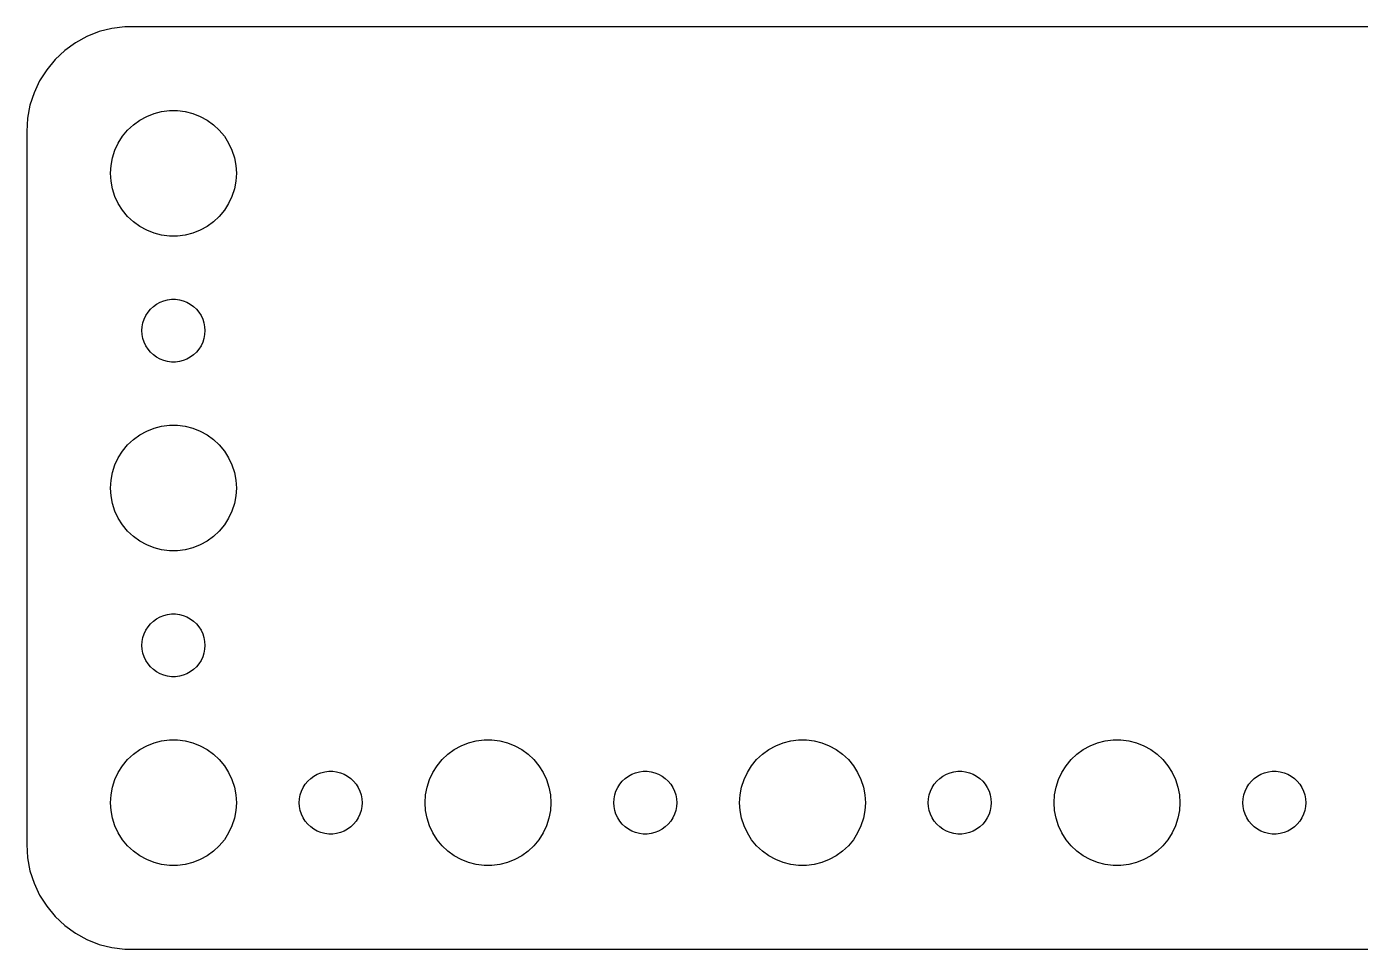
# Model space of a CAD drawing. Header units: metres. Extents: x -67 to 67, y 32 to 130.
# Drawn here: x -67 to -3.4, y 32 to 76 of the extents above; entities that cross this region are included whole.
import ezdxf

# ---------------------------------------------------------------- set-up
doc = ezdxf.new("R2010")
doc.units = ezdxf.units.M

msp = doc.modelspace()

# ---------------------------------------------------------------- linework, layer by layer
for p, q in [((-63.5451, 75.7553), (-64.1289, 75.5241)), ((-62.9369, 75.9114), (-63.5451, 75.7553)), ((-62.3139, 75.9901), (-62.9369, 75.9114)), ((62.3139, 75.9901), (-62.3139, 75.9901)), ((-64.6791, 75.2216), (-65.1871, 74.8526)), ((-64.1289, 75.5241), (-64.6791, 75.2216)), ((-65.6448, 74.4227), (-66.0451, 73.9389)), ((-65.1871, 74.8526), (-65.6448, 74.4227)), ((-66.0451, 73.9389), (-66.3815, 73.4088)), ((-66.3815, 73.4088), (-66.6489, 72.8406)), ((-66.6489, 72.8406), (-66.8429, 72.2434)), ((-66.8429, 72.2434), (-66.9606, 71.6267)), ((-60.927, 71.8532), (-60.5621, 71.9469)), ((-60.5621, 71.9469), (-60.1884, 71.9941)), ((-60.1884, 71.9941), (-59.8116, 71.9941)), ((-59.8116, 71.9941), (-59.4379, 71.9469)), ((-59.4379, 71.9469), (-59.0729, 71.8532)), ((-66.9606, 71.6267), (-67, 71)), ((-62.1869, 71.0536), (-61.9123, 71.3115)), ((-61.9123, 71.3115), (-61.6075, 71.533)), ((-61.6075, 71.533), (-61.2773, 71.7145)), ((-61.2773, 71.7145), (-60.927, 71.8532)), ((-59.0729, 71.8532), (-58.7227, 71.7145)), ((-58.7227, 71.7145), (-58.3925, 71.533)), ((-58.3925, 71.533), (-58.0877, 71.3115)), ((-58.0877, 71.3115), (-57.8131, 71.0536)), ((-67, 71), (-67, 37)), ((-62.6289, 70.4453), (-62.427, 70.7634)), ((-62.427, 70.7634), (-62.1869, 71.0536)), ((-57.8131, 71.0536), (-57.5729, 70.7634)), ((-57.5729, 70.7634), (-57.3711, 70.4453)), ((-62.9057, 69.7461), (-62.7893, 70.1044)), ((-62.7893, 70.1044), (-62.6289, 70.4453)), ((-57.3711, 70.4453), (-57.2107, 70.1044)), ((-57.2107, 70.1044), (-57.0942, 69.7461)), ((-63, 69), (-62.9763, 69.376)), ((-62.9763, 69.376), (-62.9057, 69.7461)), ((-57.0942, 69.7461), (-57.0237, 69.376)), ((-57.0237, 69.376), (-57, 69)), ((-62.9763, 68.624), (-63, 69)), ((-57, 69), (-57.0237, 68.624)), ((-62.9057, 68.2539), (-62.9763, 68.624)), ((-62.7893, 67.8956), (-62.9057, 68.2539)), ((-57.0942, 68.2539), (-57.2107, 67.8956)), ((-57.0237, 68.624), (-57.0942, 68.2539)), ((-62.6289, 67.5547), (-62.7893, 67.8956)), ((-62.427, 67.2366), (-62.6289, 67.5547)), ((-57.3711, 67.5547), (-57.5729, 67.2366)), ((-57.2107, 67.8956), (-57.3711, 67.5547)), ((-62.1869, 66.9464), (-62.427, 67.2366)), ((-61.9123, 66.6884), (-62.1869, 66.9464)), ((-57.8131, 66.9464), (-58.0877, 66.6884)), ((-57.5729, 67.2366), (-57.8131, 66.9464)), ((-61.6075, 66.467), (-61.9123, 66.6884)), ((-61.2773, 66.2855), (-61.6075, 66.467)), ((-60.927, 66.1468), (-61.2773, 66.2855)), ((-58.7227, 66.2855), (-59.0729, 66.1468)), ((-58.3925, 66.467), (-58.7227, 66.2855)), ((-58.0877, 66.6884), (-58.3925, 66.467)), ((-60.5621, 66.0531), (-60.927, 66.1468)), ((-60.1884, 66.0059), (-60.5621, 66.0531)), ((-59.8116, 66.0059), (-60.1884, 66.0059)), ((-59.4379, 66.0531), (-59.8116, 66.0059)), ((-59.0729, 66.1468), (-59.4379, 66.0531)), ((-60.4635, 62.9266), (-60.2811, 62.9734)), ((-60.2811, 62.9734), (-60.0942, 62.997)), ((-60.0942, 62.997), (-59.9058, 62.997)), ((-59.9058, 62.997), (-59.7189, 62.9734)), ((-59.7189, 62.9734), (-59.5365, 62.9266)), ((-61.3145, 62.2226), (-61.2135, 62.3817)), ((-61.2135, 62.3817), (-61.0934, 62.5268)), ((-61.0934, 62.5268), (-60.9561, 62.6558)), ((-60.9561, 62.6558), (-60.8037, 62.7665)), ((-60.8037, 62.7665), (-60.6387, 62.8572)), ((-60.6387, 62.8572), (-60.4635, 62.9266)), ((-59.5365, 62.9266), (-59.3613, 62.8572)), ((-59.3613, 62.8572), (-59.1963, 62.7665)), ((-59.1963, 62.7665), (-59.0439, 62.6558)), ((-59.0439, 62.6558), (-58.9065, 62.5268)), ((-58.9065, 62.5268), (-58.7865, 62.3817)), ((-58.7865, 62.3817), (-58.6855, 62.2226)), ((-61.4882, 61.688), (-61.4529, 61.873)), ((-61.4529, 61.873), (-61.3947, 62.0522)), ((-61.3947, 62.0522), (-61.3145, 62.2226)), ((-58.6855, 62.2226), (-58.6053, 62.0522)), ((-58.6053, 62.0522), (-58.5471, 61.873)), ((-58.5471, 61.873), (-58.5118, 61.688)), ((-61.5, 61.5), (-61.4882, 61.688)), ((-61.4882, 61.312), (-61.5, 61.5)), ((-61.4529, 61.127), (-61.4882, 61.312)), ((-61.3947, 60.9478), (-61.4529, 61.127)), ((-58.5471, 61.127), (-58.6053, 60.9478)), ((-58.5118, 61.312), (-58.5471, 61.127)), ((-58.5118, 61.688), (-58.5, 61.5)), ((-58.5, 61.5), (-58.5118, 61.312)), ((-61.3145, 60.7774), (-61.3947, 60.9478)), ((-61.2135, 60.6183), (-61.3145, 60.7774)), ((-61.0934, 60.4732), (-61.2135, 60.6183)), ((-60.9561, 60.3442), (-61.0934, 60.4732)), ((-58.9065, 60.4732), (-59.0439, 60.3442)), ((-58.7865, 60.6183), (-58.9065, 60.4732)), ((-58.6855, 60.7774), (-58.7865, 60.6183)), ((-58.6053, 60.9478), (-58.6855, 60.7774)), ((-60.8037, 60.2335), (-60.9561, 60.3442)), ((-60.6387, 60.1427), (-60.8037, 60.2335)), ((-60.4635, 60.0734), (-60.6387, 60.1427)), ((-60.2811, 60.0266), (-60.4635, 60.0734)), ((-60.0942, 60.0029), (-60.2811, 60.0266)), ((-59.9058, 60.0029), (-60.0942, 60.0029)), ((-59.7189, 60.0266), (-59.9058, 60.0029)), ((-59.5365, 60.0734), (-59.7189, 60.0266)), ((-59.3613, 60.1427), (-59.5365, 60.0734)), ((-59.1963, 60.2335), (-59.3613, 60.1427)), ((-59.0439, 60.3442), (-59.1963, 60.2335)), ((-61.6075, 56.533), (-61.2773, 56.7145)), ((-61.2773, 56.7145), (-60.927, 56.8532)), ((-60.927, 56.8532), (-60.5621, 56.9469)), ((-60.5621, 56.9469), (-60.1884, 56.9941)), ((-60.1884, 56.9941), (-59.8116, 56.9941)), ((-59.8116, 56.9941), (-59.4379, 56.9469)), ((-59.4379, 56.9469), (-59.0729, 56.8532)), ((-59.0729, 56.8532), (-58.7227, 56.7145)), ((-58.7227, 56.7145), (-58.3925, 56.533)), ((-62.427, 55.7634), (-62.1869, 56.0536)), ((-62.1869, 56.0536), (-61.9123, 56.3115)), ((-61.9123, 56.3115), (-61.6075, 56.533)), ((-58.3925, 56.533), (-58.0877, 56.3115)), ((-58.0877, 56.3115), (-57.8131, 56.0536)), ((-57.8131, 56.0536), (-57.5729, 55.7634)), ((-62.7893, 55.1044), (-62.6289, 55.4453)), ((-62.6289, 55.4453), (-62.427, 55.7634)), ((-57.5729, 55.7634), (-57.3711, 55.4453)), ((-57.3711, 55.4453), (-57.2107, 55.1044)), ((-62.9763, 54.376), (-62.9057, 54.7461)), ((-62.9057, 54.7461), (-62.7893, 55.1044)), ((-57.2107, 55.1044), (-57.0942, 54.7461)), ((-57.0942, 54.7461), (-57.0237, 54.376)), ((-63, 54), (-62.9763, 54.376)), ((-57.0237, 54.376), (-57, 54)), ((-62.9763, 53.624), (-63, 54)), ((-62.9057, 53.2539), (-62.9763, 53.624)), ((-57.0237, 53.624), (-57.0942, 53.2539)), ((-57, 54), (-57.0237, 53.624)), ((-62.7893, 52.8956), (-62.9057, 53.2539)), ((-62.6289, 52.5547), (-62.7893, 52.8956)), ((-57.2107, 52.8956), (-57.3711, 52.5547)), ((-57.0942, 53.2539), (-57.2107, 52.8956)), ((-62.427, 52.2366), (-62.6289, 52.5547)), ((-62.1869, 51.9464), (-62.427, 52.2366)), ((-57.5729, 52.2366), (-57.8131, 51.9464)), ((-57.3711, 52.5547), (-57.5729, 52.2366)), ((-61.9123, 51.6885), (-62.1869, 51.9464)), ((-61.6075, 51.467), (-61.9123, 51.6885)), ((-58.0877, 51.6885), (-58.3925, 51.467)), ((-57.8131, 51.9464), (-58.0877, 51.6885)), ((-61.2773, 51.2855), (-61.6075, 51.467)), ((-60.927, 51.1468), (-61.2773, 51.2855)), ((-60.5621, 51.0531), (-60.927, 51.1468)), ((-60.1884, 51.0059), (-60.5621, 51.0531)), ((-59.8116, 51.0059), (-60.1884, 51.0059)), ((-59.4379, 51.0531), (-59.8116, 51.0059)), ((-59.0729, 51.1468), (-59.4379, 51.0531)), ((-58.7227, 51.2855), (-59.0729, 51.1468)), ((-58.3925, 51.467), (-58.7227, 51.2855)), ((-60.9561, 47.6558), (-60.8037, 47.7665)), ((-60.8037, 47.7665), (-60.6387, 47.8573)), ((-60.6387, 47.8573), (-60.4635, 47.9266)), ((-60.4635, 47.9266), (-60.2811, 47.9734)), ((-60.2811, 47.9734), (-60.0942, 47.9971)), ((-60.0942, 47.9971), (-59.9058, 47.9971)), ((-59.9058, 47.9971), (-59.7189, 47.9734)), ((-59.7189, 47.9734), (-59.5365, 47.9266)), ((-59.5365, 47.9266), (-59.3613, 47.8573)), ((-59.3613, 47.8573), (-59.1963, 47.7665)), ((-59.1963, 47.7665), (-59.0439, 47.6558)), ((-61.3947, 47.0522), (-61.3145, 47.2226)), ((-61.3145, 47.2226), (-61.2135, 47.3817)), ((-61.2135, 47.3817), (-61.0934, 47.5268)), ((-61.0934, 47.5268), (-60.9561, 47.6558)), ((-59.0439, 47.6558), (-58.9065, 47.5268)), ((-58.9065, 47.5268), (-58.7865, 47.3817)), ((-58.7865, 47.3817), (-58.6855, 47.2226)), ((-58.6855, 47.2226), (-58.6053, 47.0522)), ((-61.5, 46.5), (-61.4882, 46.688)), ((-61.4882, 46.312), (-61.5, 46.5)), ((-61.4882, 46.688), (-61.4529, 46.873)), ((-61.4529, 46.873), (-61.3947, 47.0522)), ((-58.6053, 47.0522), (-58.5471, 46.873)), ((-58.5471, 46.873), (-58.5118, 46.688)), ((-58.5118, 46.688), (-58.5, 46.5)), ((-58.5, 46.5), (-58.5118, 46.312)), ((-61.4529, 46.127), (-61.4882, 46.312)), ((-61.3947, 45.9478), (-61.4529, 46.127)), ((-61.3145, 45.7774), (-61.3947, 45.9478)), ((-58.6053, 45.9478), (-58.6855, 45.7774)), ((-58.5471, 46.127), (-58.6053, 45.9478)), ((-58.5118, 46.312), (-58.5471, 46.127)), ((-61.2135, 45.6183), (-61.3145, 45.7774)), ((-61.0934, 45.4732), (-61.2135, 45.6183)), ((-60.9561, 45.3442), (-61.0934, 45.4732)), ((-60.8037, 45.2335), (-60.9561, 45.3442)), ((-60.6387, 45.1428), (-60.8037, 45.2335)), ((-59.1963, 45.2335), (-59.3613, 45.1428)), ((-59.0439, 45.3442), (-59.1963, 45.2335)), ((-58.9065, 45.4732), (-59.0439, 45.3442)), ((-58.7865, 45.6183), (-58.9065, 45.4732)), ((-58.6855, 45.7774), (-58.7865, 45.6183)), ((-60.4635, 45.0734), (-60.6387, 45.1428)), ((-60.2811, 45.0266), (-60.4635, 45.0734)), ((-60.0942, 45.003), (-60.2811, 45.0266)), ((-59.9058, 45.003), (-60.0942, 45.003)), ((-59.7189, 45.0266), (-59.9058, 45.003)), ((-59.5365, 45.0734), (-59.7189, 45.0266)), ((-59.3613, 45.1428), (-59.5365, 45.0734)), ((-60.5621, 41.9469), (-60.1884, 41.9941)), ((-60.1884, 41.9941), (-59.8116, 41.9941)), ((-59.8116, 41.9941), (-59.4379, 41.9469)), ((-45.5621, 41.9469), (-45.1884, 41.9941)), ((-45.1884, 41.9941), (-44.8116, 41.9941)), ((-44.8116, 41.9941), (-44.4379, 41.9469)), ((-30.5621, 41.9469), (-30.1884, 41.9941)), ((-30.1884, 41.9941), (-29.8116, 41.9941)), ((-29.8116, 41.9941), (-29.4379, 41.9469)), ((-15.5621, 41.9469), (-15.1884, 41.9941)), ((-15.1884, 41.9941), (-14.8116, 41.9941)), ((-14.8116, 41.9941), (-14.4379, 41.9469)), ((-61.9123, 41.3116), (-61.6075, 41.533)), ((-61.6075, 41.533), (-61.2773, 41.7145)), ((-61.2773, 41.7145), (-60.927, 41.8532)), ((-60.927, 41.8532), (-60.5621, 41.9469)), ((-59.4379, 41.9469), (-59.0729, 41.8532)), ((-59.0729, 41.8532), (-58.7227, 41.7145)), ((-58.7227, 41.7145), (-58.3925, 41.533)), ((-58.3925, 41.533), (-58.0877, 41.3116)), ((-46.9123, 41.3116), (-46.6075, 41.533)), ((-46.6075, 41.533), (-46.2773, 41.7145)), ((-46.2773, 41.7145), (-45.927, 41.8532)), ((-45.927, 41.8532), (-45.5621, 41.9469)), ((-44.4379, 41.9469), (-44.0729, 41.8532)), ((-44.0729, 41.8532), (-43.7227, 41.7145)), ((-43.7227, 41.7145), (-43.3925, 41.533)), ((-43.3925, 41.533), (-43.0877, 41.3116)), ((-31.9123, 41.3116), (-31.6075, 41.533)), ((-31.6075, 41.533), (-31.2773, 41.7145)), ((-31.2773, 41.7145), (-30.927, 41.8532)), ((-30.927, 41.8532), (-30.5621, 41.9469)), ((-29.4379, 41.9469), (-29.0729, 41.8532)), ((-29.0729, 41.8532), (-28.7227, 41.7145)), ((-28.7227, 41.7145), (-28.3925, 41.533)), ((-28.3925, 41.533), (-28.0877, 41.3116)), ((-16.9123, 41.3116), (-16.6075, 41.533)), ((-16.6075, 41.533), (-16.2773, 41.7145)), ((-16.2773, 41.7145), (-15.927, 41.8532)), ((-15.927, 41.8532), (-15.5621, 41.9469)), ((-14.4379, 41.9469), (-14.0729, 41.8532)), ((-14.0729, 41.8532), (-13.7227, 41.7145)), ((-13.7227, 41.7145), (-13.3925, 41.533)), ((-13.3925, 41.533), (-13.0877, 41.3116)), ((-62.6289, 40.4453), (-62.427, 40.7634)), ((-62.427, 40.7634), (-62.1869, 41.0536)), ((-62.1869, 41.0536), (-61.9123, 41.3116)), ((-58.0877, 41.3116), (-57.8131, 41.0536)), ((-57.8131, 41.0536), (-57.5729, 40.7634)), ((-57.5729, 40.7634), (-57.3711, 40.4453)), ((-47.6289, 40.4453), (-47.427, 40.7634)), ((-47.427, 40.7634), (-47.1869, 41.0536)), ((-47.1869, 41.0536), (-46.9123, 41.3116)), ((-43.0877, 41.3116), (-42.8131, 41.0536)), ((-42.8131, 41.0536), (-42.5729, 40.7634)), ((-42.5729, 40.7634), (-42.3711, 40.4453)), ((-32.6289, 40.4453), (-32.427, 40.7634)), ((-32.427, 40.7634), (-32.1869, 41.0536)), ((-32.1869, 41.0536), (-31.9123, 41.3116)), ((-28.0877, 41.3116), (-27.8131, 41.0536)), ((-27.8131, 41.0536), (-27.5729, 40.7634)), ((-27.5729, 40.7634), (-27.3711, 40.4453)), ((-17.6289, 40.4453), (-17.427, 40.7634)), ((-17.427, 40.7634), (-17.1869, 41.0536)), ((-17.1869, 41.0536), (-16.9123, 41.3116)), ((-13.0877, 41.3116), (-12.8131, 41.0536)), ((-12.8131, 41.0536), (-12.5729, 40.7634)), ((-12.5729, 40.7634), (-12.3711, 40.4453)), ((-62.9057, 39.7461), (-62.7893, 40.1044)), ((-62.7893, 40.1044), (-62.6289, 40.4453)), ((-57.3711, 40.4453), (-57.2107, 40.1044)), ((-57.2107, 40.1044), (-57.0942, 39.7461)), ((-53.5934, 40.0268), (-53.4561, 40.1558)), ((-53.4561, 40.1558), (-53.3037, 40.2665)), ((-53.3037, 40.2665), (-53.1387, 40.3573)), ((-53.1387, 40.3573), (-52.9635, 40.4266)), ((-52.9635, 40.4266), (-52.7811, 40.4734)), ((-52.7811, 40.4734), (-52.5942, 40.4971)), ((-52.5942, 40.4971), (-52.4058, 40.4971)), ((-52.4058, 40.4971), (-52.2189, 40.4734)), ((-52.2189, 40.4734), (-52.0365, 40.4266)), ((-52.0365, 40.4266), (-51.8613, 40.3573)), ((-51.8613, 40.3573), (-51.6963, 40.2665)), ((-51.6963, 40.2665), (-51.5439, 40.1558)), ((-51.5439, 40.1558), (-51.4065, 40.0268)), ((-47.9057, 39.7461), (-47.7893, 40.1044)), ((-47.7893, 40.1044), (-47.6289, 40.4453)), ((-42.3711, 40.4453), (-42.2107, 40.1044)), ((-42.2107, 40.1044), (-42.0942, 39.7461)), ((-38.5934, 40.0268), (-38.4561, 40.1558)), ((-38.4561, 40.1558), (-38.3037, 40.2665)), ((-38.3037, 40.2665), (-38.1387, 40.3573)), ((-38.1387, 40.3573), (-37.9635, 40.4266)), ((-37.9635, 40.4266), (-37.7811, 40.4734)), ((-37.7811, 40.4734), (-37.5942, 40.4971)), ((-37.5942, 40.4971), (-37.4058, 40.4971)), ((-37.4058, 40.4971), (-37.2189, 40.4734)), ((-37.2189, 40.4734), (-37.0365, 40.4266)), ((-37.0365, 40.4266), (-36.8613, 40.3573)), ((-36.8613, 40.3573), (-36.6963, 40.2665)), ((-36.6963, 40.2665), (-36.5439, 40.1558)), ((-36.5439, 40.1558), (-36.4065, 40.0268)), ((-32.9057, 39.7461), (-32.7893, 40.1044)), ((-32.7893, 40.1044), (-32.6289, 40.4453)), ((-27.3711, 40.4453), (-27.2107, 40.1044)), ((-27.2107, 40.1044), (-27.0942, 39.7461)), ((-23.5934, 40.0268), (-23.4561, 40.1558)), ((-23.4561, 40.1558), (-23.3037, 40.2665)), ((-23.3037, 40.2665), (-23.1387, 40.3573)), ((-23.1387, 40.3573), (-22.9635, 40.4266)), ((-22.9635, 40.4266), (-22.7811, 40.4734)), ((-22.7811, 40.4734), (-22.5942, 40.4971)), ((-22.5942, 40.4971), (-22.4058, 40.4971)), ((-22.4058, 40.4971), (-22.2189, 40.4734)), ((-22.2189, 40.4734), (-22.0365, 40.4266)), ((-22.0365, 40.4266), (-21.8613, 40.3573)), ((-21.8613, 40.3573), (-21.6963, 40.2665)), ((-21.6963, 40.2665), (-21.5439, 40.1558)), ((-21.5439, 40.1558), (-21.4065, 40.0268)), ((-17.9057, 39.7461), (-17.7893, 40.1044)), ((-17.7893, 40.1044), (-17.6289, 40.4453)), ((-12.3711, 40.4453), (-12.2107, 40.1044)), ((-12.2107, 40.1044), (-12.0942, 39.7461)), ((-8.59344, 40.0268), (-8.45613, 40.1558)), ((-8.45613, 40.1558), (-8.30373, 40.2665)), ((-8.30373, 40.2665), (-8.13866, 40.3573)), ((-8.13866, 40.3573), (-7.96352, 40.4266)), ((-7.96352, 40.4266), (-7.78107, 40.4734)), ((-7.78107, 40.4734), (-7.59418, 40.4971)), ((-7.59418, 40.4971), (-7.40581, 40.4971)), ((-7.40581, 40.4971), (-7.21892, 40.4734)), ((-7.21892, 40.4734), (-7.03647, 40.4266)), ((-7.03647, 40.4266), (-6.86133, 40.3573)), ((-6.86133, 40.3573), (-6.69626, 40.2665)), ((-6.69626, 40.2665), (-6.54385, 40.1558)), ((-6.54385, 40.1558), (-6.40654, 40.0268)), ((-62.9763, 39.376), (-62.9057, 39.7461)), ((-57.0942, 39.7461), (-57.0237, 39.376)), ((-53.9529, 39.373), (-53.8947, 39.5522)), ((-53.8947, 39.5522), (-53.8145, 39.7226)), ((-53.8145, 39.7226), (-53.7135, 39.8817)), ((-53.7135, 39.8817), (-53.5934, 40.0268)), ((-51.4065, 40.0268), (-51.2865, 39.8817)), ((-51.2865, 39.8817), (-51.1855, 39.7226)), ((-51.1855, 39.7226), (-51.1053, 39.5522)), ((-51.1053, 39.5522), (-51.0471, 39.373)), ((-47.9763, 39.376), (-47.9057, 39.7461)), ((-42.0942, 39.7461), (-42.0237, 39.376)), ((-38.9529, 39.373), (-38.8947, 39.5522)), ((-38.8947, 39.5522), (-38.8145, 39.7226)), ((-38.8145, 39.7226), (-38.7135, 39.8817)), ((-38.7135, 39.8817), (-38.5934, 40.0268)), ((-36.4065, 40.0268), (-36.2865, 39.8817)), ((-36.2865, 39.8817), (-36.1855, 39.7226)), ((-36.1855, 39.7226), (-36.1053, 39.5522)), ((-36.1053, 39.5522), (-36.0471, 39.373)), ((-32.9763, 39.376), (-32.9057, 39.7461)), ((-27.0942, 39.7461), (-27.0237, 39.376)), ((-23.9529, 39.373), (-23.8947, 39.5522)), ((-23.8947, 39.5522), (-23.8145, 39.7226)), ((-23.8145, 39.7226), (-23.7135, 39.8817)), ((-23.7135, 39.8817), (-23.5934, 40.0268)), ((-21.4065, 40.0268), (-21.2865, 39.8817)), ((-21.2865, 39.8817), (-21.1855, 39.7226)), ((-21.1855, 39.7226), (-21.1053, 39.5522)), ((-21.1053, 39.5522), (-21.0471, 39.373)), ((-17.9763, 39.376), (-17.9057, 39.7461)), ((-12.0942, 39.7461), (-12.0237, 39.376)), ((-8.95287, 39.373), (-8.89465, 39.5522)), ((-8.89465, 39.5522), (-8.81445, 39.7226)), ((-8.81445, 39.7226), (-8.71352, 39.8817)), ((-8.71352, 39.8817), (-8.59344, 40.0268)), ((-6.40654, 40.0268), (-6.28647, 39.8817)), ((-6.28647, 39.8817), (-6.18553, 39.7226)), ((-6.18553, 39.7226), (-6.10533, 39.5522)), ((-6.10533, 39.5522), (-6.04712, 39.373)), ((-63, 39), (-62.9763, 39.376)), ((-62.9763, 38.624), (-63, 39)), ((-57.0237, 39.376), (-57, 39)), ((-57, 39), (-57.0237, 38.624)), ((-54, 39), (-53.9882, 39.188)), ((-53.9882, 38.812), (-54, 39)), ((-53.9882, 39.188), (-53.9529, 39.373)), ((-53.9529, 38.627), (-53.9882, 38.812)), ((-51.0471, 39.373), (-51.0118, 39.188)), ((-51.0118, 38.812), (-51.0471, 38.627)), ((-51.0118, 39.188), (-51, 39)), ((-51, 39), (-51.0118, 38.812)), ((-48, 39), (-47.9763, 39.376)), ((-47.9763, 38.624), (-48, 39)), ((-42.0237, 39.376), (-42, 39)), ((-42, 39), (-42.0237, 38.624)), ((-39, 39), (-38.9882, 39.188)), ((-38.9882, 38.812), (-39, 39)), ((-38.9882, 39.188), (-38.9529, 39.373)), ((-38.9529, 38.627), (-38.9882, 38.812)), ((-36.0471, 39.373), (-36.0118, 39.188)), ((-36.0118, 38.812), (-36.0471, 38.627)), ((-36.0118, 39.188), (-36, 39)), ((-36, 39), (-36.0118, 38.812)), ((-33, 39), (-32.9763, 39.376)), ((-32.9763, 38.624), (-33, 39)), ((-27.0237, 39.376), (-27, 39)), ((-27, 39), (-27.0237, 38.624)), ((-24, 39), (-23.9882, 39.188)), ((-23.9882, 38.812), (-24, 39)), ((-23.9882, 39.188), (-23.9529, 39.373)), ((-23.9529, 38.627), (-23.9882, 38.812)), ((-21.0471, 39.373), (-21.0118, 39.188)), ((-21.0118, 38.812), (-21.0471, 38.627)), ((-21.0118, 39.188), (-21, 39)), ((-21, 39), (-21.0118, 38.812)), ((-18, 39), (-17.9763, 39.376)), ((-17.9763, 38.624), (-18, 39)), ((-12.0237, 39.376), (-12, 39)), ((-12, 39), (-12.0237, 38.624)), ((-9, 39), (-8.98816, 39.188)), ((-8.98816, 38.812), (-9, 39)), ((-8.98816, 39.188), (-8.95287, 39.373)), ((-8.95287, 38.627), (-8.98816, 38.812)), ((-6.04712, 39.373), (-6.01183, 39.188)), ((-6.01183, 38.812), (-6.04712, 38.627)), ((-6.01183, 39.188), (-6, 39)), ((-6, 39), (-6.01183, 38.812)), ((-62.9057, 38.2539), (-62.9763, 38.624)), ((-62.7893, 37.8956), (-62.9057, 38.2539)), ((-57.0942, 38.2539), (-57.2107, 37.8956)), ((-57.0237, 38.624), (-57.0942, 38.2539)), ((-53.8947, 38.4478), (-53.9529, 38.627)), ((-53.8145, 38.2774), (-53.8947, 38.4478)), ((-53.7135, 38.1183), (-53.8145, 38.2774)), ((-51.1855, 38.2774), (-51.2865, 38.1183)), ((-51.1053, 38.4478), (-51.1855, 38.2774)), ((-51.0471, 38.627), (-51.1053, 38.4478)), ((-47.9057, 38.2539), (-47.9763, 38.624)), ((-47.7893, 37.8956), (-47.9057, 38.2539)), ((-42.0942, 38.2539), (-42.2107, 37.8956)), ((-42.0237, 38.624), (-42.0942, 38.2539)), ((-38.8947, 38.4478), (-38.9529, 38.627)), ((-38.8145, 38.2774), (-38.8947, 38.4478)), ((-38.7135, 38.1183), (-38.8145, 38.2774)), ((-36.1855, 38.2774), (-36.2865, 38.1183)), ((-36.1053, 38.4478), (-36.1855, 38.2774)), ((-36.0471, 38.627), (-36.1053, 38.4478)), ((-32.9057, 38.2539), (-32.9763, 38.624)), ((-32.7893, 37.8956), (-32.9057, 38.2539)), ((-27.0942, 38.2539), (-27.2107, 37.8956)), ((-27.0237, 38.624), (-27.0942, 38.2539)), ((-23.8947, 38.4478), (-23.9529, 38.627)), ((-23.8145, 38.2774), (-23.8947, 38.4478)), ((-23.7135, 38.1183), (-23.8145, 38.2774)), ((-21.1855, 38.2774), (-21.2865, 38.1183)), ((-21.1053, 38.4478), (-21.1855, 38.2774)), ((-21.0471, 38.627), (-21.1053, 38.4478)), ((-17.9057, 38.2539), (-17.9763, 38.624)), ((-17.7893, 37.8956), (-17.9057, 38.2539)), ((-12.0942, 38.2539), (-12.2107, 37.8956)), ((-12.0237, 38.624), (-12.0942, 38.2539)), ((-8.89465, 38.4478), (-8.95287, 38.627)), ((-8.81445, 38.2774), (-8.89465, 38.4478)), ((-8.71352, 38.1183), (-8.81445, 38.2774)), ((-6.18553, 38.2774), (-6.28647, 38.1183)), ((-6.10533, 38.4478), (-6.18553, 38.2774)), ((-6.04712, 38.627), (-6.10533, 38.4478)), ((-62.6289, 37.5547), (-62.7893, 37.8956)), ((-62.427, 37.2366), (-62.6289, 37.5547)), ((-57.3711, 37.5547), (-57.5729, 37.2366)), ((-57.2107, 37.8956), (-57.3711, 37.5547)), ((-53.5934, 37.9732), (-53.7135, 38.1183)), ((-53.4561, 37.8442), (-53.5934, 37.9732)), ((-53.3037, 37.7335), (-53.4561, 37.8442)), ((-53.1387, 37.6428), (-53.3037, 37.7335)), ((-52.9635, 37.5734), (-53.1387, 37.6428)), ((-52.7811, 37.5266), (-52.9635, 37.5734)), ((-52.5942, 37.503), (-52.7811, 37.5266)), ((-52.2189, 37.5266), (-52.4058, 37.503)), ((-52.0365, 37.5734), (-52.2189, 37.5266)), ((-51.8613, 37.6428), (-52.0365, 37.5734)), ((-51.6963, 37.7335), (-51.8613, 37.6428)), ((-51.5439, 37.8442), (-51.6963, 37.7335)), ((-51.4065, 37.9732), (-51.5439, 37.8442)), ((-51.2865, 38.1183), (-51.4065, 37.9732)), ((-47.6289, 37.5547), (-47.7893, 37.8956)), ((-47.427, 37.2366), (-47.6289, 37.5547)), ((-42.3711, 37.5547), (-42.5729, 37.2366)), ((-42.2107, 37.8956), (-42.3711, 37.5547)), ((-38.5934, 37.9732), (-38.7135, 38.1183)), ((-38.4561, 37.8442), (-38.5934, 37.9732)), ((-38.3037, 37.7335), (-38.4561, 37.8442)), ((-38.1387, 37.6428), (-38.3037, 37.7335)), ((-37.9635, 37.5734), (-38.1387, 37.6428)), ((-37.7811, 37.5266), (-37.9635, 37.5734)), ((-37.5942, 37.503), (-37.7811, 37.5266)), ((-37.2189, 37.5266), (-37.4058, 37.503)), ((-37.0365, 37.5734), (-37.2189, 37.5266)), ((-36.8613, 37.6428), (-37.0365, 37.5734)), ((-36.6963, 37.7335), (-36.8613, 37.6428)), ((-36.5439, 37.8442), (-36.6963, 37.7335)), ((-36.4065, 37.9732), (-36.5439, 37.8442)), ((-36.2865, 38.1183), (-36.4065, 37.9732)), ((-32.6289, 37.5547), (-32.7893, 37.8956)), ((-32.427, 37.2366), (-32.6289, 37.5547)), ((-27.3711, 37.5547), (-27.5729, 37.2366)), ((-27.2107, 37.8956), (-27.3711, 37.5547)), ((-23.5934, 37.9732), (-23.7135, 38.1183)), ((-23.4561, 37.8442), (-23.5934, 37.9732)), ((-23.3037, 37.7335), (-23.4561, 37.8442)), ((-23.1387, 37.6428), (-23.3037, 37.7335)), ((-22.9635, 37.5734), (-23.1387, 37.6428)), ((-22.7811, 37.5266), (-22.9635, 37.5734)), ((-22.5942, 37.503), (-22.7811, 37.5266)), ((-22.2189, 37.5266), (-22.4058, 37.503)), ((-22.0365, 37.5734), (-22.2189, 37.5266)), ((-21.8613, 37.6428), (-22.0365, 37.5734)), ((-21.6963, 37.7335), (-21.8613, 37.6428)), ((-21.5439, 37.8442), (-21.6963, 37.7335)), ((-21.4065, 37.9732), (-21.5439, 37.8442)), ((-21.2865, 38.1183), (-21.4065, 37.9732)), ((-17.6289, 37.5547), (-17.7893, 37.8956)), ((-17.427, 37.2366), (-17.6289, 37.5547)), ((-12.3711, 37.5547), (-12.5729, 37.2366)), ((-12.2107, 37.8956), (-12.3711, 37.5547)), ((-8.59344, 37.9732), (-8.71352, 38.1183)), ((-8.45613, 37.8442), (-8.59344, 37.9732)), ((-8.30373, 37.7335), (-8.45613, 37.8442)), ((-8.13866, 37.6428), (-8.30373, 37.7335)), ((-7.96352, 37.5734), (-8.13866, 37.6428)), ((-7.78107, 37.5266), (-7.96352, 37.5734)), ((-7.59418, 37.503), (-7.78107, 37.5266)), ((-7.21892, 37.5266), (-7.40581, 37.503)), ((-7.03647, 37.5734), (-7.21892, 37.5266)), ((-6.86133, 37.6428), (-7.03647, 37.5734)), ((-6.69626, 37.7335), (-6.86133, 37.6428)), ((-6.54385, 37.8442), (-6.69626, 37.7335)), ((-6.40654, 37.9732), (-6.54385, 37.8442)), ((-6.28647, 38.1183), (-6.40654, 37.9732)), ((-67, 37), (-66.9606, 36.3733)), ((-62.1869, 36.9464), (-62.427, 37.2366)), ((-61.9123, 36.6885), (-62.1869, 36.9464)), ((-57.8131, 36.9464), (-58.0877, 36.6885)), ((-57.5729, 37.2366), (-57.8131, 36.9464)), ((-52.4058, 37.503), (-52.5942, 37.503)), ((-47.1869, 36.9464), (-47.427, 37.2366)), ((-46.9123, 36.6885), (-47.1869, 36.9464)), ((-42.8131, 36.9464), (-43.0877, 36.6885)), ((-42.5729, 37.2366), (-42.8131, 36.9464)), ((-37.4058, 37.503), (-37.5942, 37.503)), ((-32.1869, 36.9464), (-32.427, 37.2366)), ((-31.9123, 36.6885), (-32.1869, 36.9464)), ((-27.8131, 36.9464), (-28.0877, 36.6885)), ((-27.5729, 37.2366), (-27.8131, 36.9464)), ((-22.4058, 37.503), (-22.5942, 37.503)), ((-17.1869, 36.9464), (-17.427, 37.2366)), ((-16.9123, 36.6885), (-17.1869, 36.9464)), ((-12.8131, 36.9464), (-13.0877, 36.6885)), ((-12.5729, 37.2366), (-12.8131, 36.9464)), ((-7.40581, 37.503), (-7.59418, 37.503)), ((-66.9606, 36.3733), (-66.8429, 35.7566)), ((-61.6075, 36.467), (-61.9123, 36.6885)), ((-61.2773, 36.2855), (-61.6075, 36.467)), ((-60.927, 36.1468), (-61.2773, 36.2855)), ((-58.7227, 36.2855), (-59.0729, 36.1468)), ((-58.3925, 36.467), (-58.7227, 36.2855)), ((-58.0877, 36.6885), (-58.3925, 36.467)), ((-46.6075, 36.467), (-46.9123, 36.6885)), ((-46.2773, 36.2855), (-46.6075, 36.467)), ((-45.927, 36.1468), (-46.2773, 36.2855)), ((-43.7227, 36.2855), (-44.0729, 36.1468)), ((-43.3925, 36.467), (-43.7227, 36.2855)), ((-43.0877, 36.6885), (-43.3925, 36.467)), ((-31.6075, 36.467), (-31.9123, 36.6885)), ((-31.2773, 36.2855), (-31.6075, 36.467)), ((-30.927, 36.1468), (-31.2773, 36.2855)), ((-28.7227, 36.2855), (-29.0729, 36.1468)), ((-28.3925, 36.467), (-28.7227, 36.2855)), ((-28.0877, 36.6885), (-28.3925, 36.467)), ((-16.6075, 36.467), (-16.9123, 36.6885)), ((-16.2773, 36.2855), (-16.6075, 36.467)), ((-15.927, 36.1468), (-16.2773, 36.2855)), ((-13.7227, 36.2855), (-14.0729, 36.1468)), ((-13.3925, 36.467), (-13.7227, 36.2855)), ((-13.0877, 36.6885), (-13.3925, 36.467)), ((-66.8429, 35.7566), (-66.6489, 35.1594)), ((-60.5621, 36.0531), (-60.927, 36.1468)), ((-60.1884, 36.0059), (-60.5621, 36.0531)), ((-59.8116, 36.0059), (-60.1884, 36.0059)), ((-59.4379, 36.0531), (-59.8116, 36.0059)), ((-59.0729, 36.1468), (-59.4379, 36.0531)), ((-45.5621, 36.0531), (-45.927, 36.1468)), ((-45.1884, 36.0059), (-45.5621, 36.0531)), ((-44.8116, 36.0059), (-45.1884, 36.0059)), ((-44.4379, 36.0531), (-44.8116, 36.0059)), ((-44.0729, 36.1468), (-44.4379, 36.0531)), ((-30.5621, 36.0531), (-30.927, 36.1468)), ((-30.1884, 36.0059), (-30.5621, 36.0531)), ((-29.8116, 36.0059), (-30.1884, 36.0059)), ((-29.4379, 36.0531), (-29.8116, 36.0059)), ((-29.0729, 36.1468), (-29.4379, 36.0531)), ((-15.5621, 36.0531), (-15.927, 36.1468)), ((-15.1884, 36.0059), (-15.5621, 36.0531)), ((-14.8116, 36.0059), (-15.1884, 36.0059)), ((-14.4379, 36.0531), (-14.8116, 36.0059)), ((-14.0729, 36.1468), (-14.4379, 36.0531)), ((-66.6489, 35.1594), (-66.3815, 34.5912)), ((-66.3815, 34.5912), (-66.0451, 34.0611)), ((-66.0451, 34.0611), (-65.6448, 33.5773)), ((-65.6448, 33.5773), (-65.1871, 33.1474)), ((-65.1871, 33.1474), (-64.6791, 32.7784)), ((-64.6791, 32.7784), (-64.1289, 32.4759)), ((-64.1289, 32.4759), (-63.5451, 32.2447)), ((-63.5451, 32.2447), (-62.9369, 32.0886)), ((-62.9369, 32.0886), (-62.3139, 32.0099)), ((-62.3139, 32.0099), (62.3139, 32.0099))]:
    msp.add_line(p, q)

doc.saveas('drawing.dxf')
